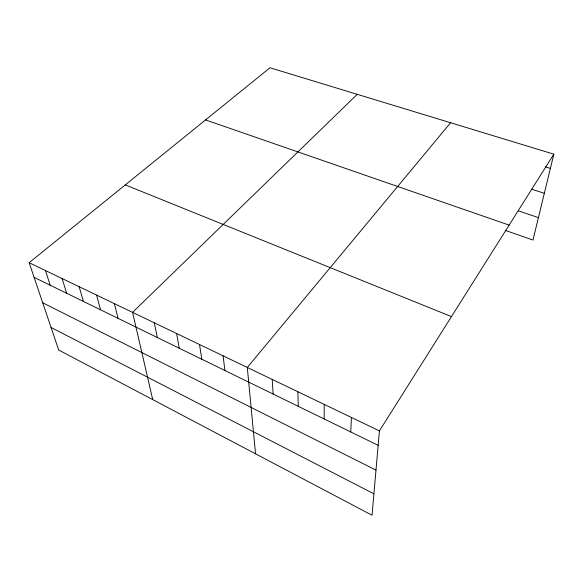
<?xml version="1.0" encoding="UTF-8"?>
<svg xmlns="http://www.w3.org/2000/svg" width="583" height="583" viewBox="0 0 583 583"><rect width="100%" height="100%" fill="white"/><g stroke="black" fill="none" stroke-linecap="round" stroke-linejoin="round"><path stroke-width="0.87" d="M324.133 418.958L324.235 404.405M350.747 431.952L351.411 417.457M553.85 154.167L379.416 430.903L372.034 515.234L58.686 350.026L29.15 262.707L269.987 67.766L553.85 154.167L532.979 240.05L505.272 230.358M450.601 122.736L247.301 367.465L255.543 453.814M357.248 94.322L132.567 312.371L152.724 399.603M545.309 166.825L550.388 168.407M531.492 189.132L544.34 193.308M518.462 210.886L538.43 217.627M205.566 119.916L509.134 225.111M125.279 184.898L451.461 316.598M29.15 262.707L379.416 430.903M34.105 277.362L378.148 445.332M42.719 302.81L375.984 470.124M51.056 327.471L373.907 493.823M45.467 270.541L50.189 285.218M62.133 278.543L66.622 293.234M79.164 286.727L83.398 301.426M96.574 295.085L100.546 309.799M114.37 303.634L118.065 318.354M154.291 322.8L157.337 337.528M176.598 333.512L179.265 348.233M199.517 344.517L201.791 359.23M223.078 355.834L224.921 370.526M272.21 379.424L273.143 394.064M297.847 391.74L298.27 406.336"/></g></svg>
